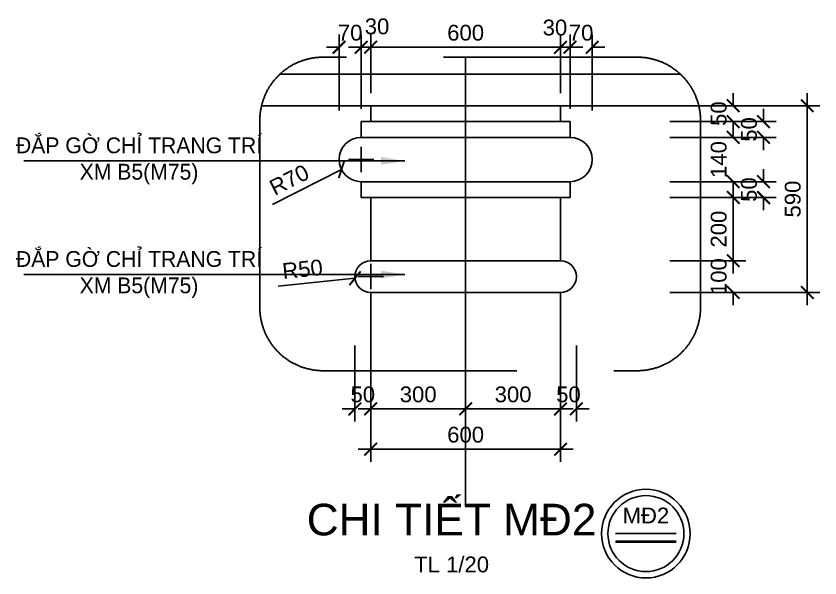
# Model space of a CAD drawing. Header units: inches. Extents: x 452443 to 881249, y 975131 to 1198310.
# Drawn here: x 580286 to 582827, y 1059515 to 1061291 of the extents above; entities that cross this region are included whole.
import ezdxf

# ---------------------------------------------------------------- set-up
doc = ezdxf.new("R2010")
doc.units = ezdxf.units.IN
doc.header["$LTSCALE"] = 3.5
doc.header["$MEASUREMENT"] = 0
doc.linetypes.add('CENTER', pattern=[2, 1.25, -0.25, 0.25, -0.25])
doc.linetypes.add('HIDDEN', pattern=[0.375, 0.25, -0.125])
for name, color, linetype in [('kich thuoc', 3, 'Continuous'), ('Mui ten', 9, 'Continuous'), ('Netthay_126', 126, 'Continuous'), ('phong', 2, 'Continuous'), ('thuocdo', 3, 'Continuous'), ('Truc', 252, 'Continuous')]:
    doc.layers.add(name, color=color, linetype=linetype)
doc.styles.add('chu 1', font='VHELVEN0.TTF')
doc.styles.get("Standard").update_dxf_attribs({"font": 'times.ttf'})
doc.dimstyles.new('MUITEN', dxfattribs={"dimtxt": 250, "dimasz": 150, "dimexe": 1.25, "dimexo": 1.5, "dimgap": 1.5, "dimtad": 1, "dimdec": 0, "dimlfac": 2, "dimrnd": 1.38778e-17, "dimtxsty": 'Standard', "dimcen": 1, "dimclrd": 8, "dimclre": 8, "dimclrt": 7, "dimaunit": 1, "dimazin": 0, "dimtfac": 1, "dimtdec": 0, "dimtmove": 0, "dimatfit": 3, "dimfxl": 1, "dimarcsym": 0})
doc.dimstyles.new('TL20...', dxfattribs={"dimscale": 20, "dimtxt": 2.5, "dimasz": 2, "dimexe": 2, "dimexo": 2, "dimgap": 1, "dimtad": 1, "dimdec": 0, "dimzin": 0, "dimdsep": 46, "dimtxsty": 'chu 1', "dimblk": 'ARCHTICK', "dimcen": 2, "dimdle": 2, "dimclrd": 256, "dimclre": 256, "dimclrt": 256, "dimadec": 1, "dimazin": 0, "dimtfac": 1, "dimtdec": 0, "dimtix": 1, "dimtofl": 0, "dimtmove": 0, "dimatfit": 3, "dimldrblk": 'ARCHTICK', "dimfxl": 10, "dimfxlon": 1, "dimtolj": 1, "dimtzin": 0, "dimlwd": -1, "dimarcsym": 0})

# ---------------------------------------------------------------- blocks, each defined once
blk = doc.blocks.new('_ArchTick')
at = {"color": 0, "linetype": 'ByBlock', "const_width": 0.15}
blk.add_lwpolyline([(-0.5, -0.5), (0.5, 0.5)], dxfattribs=at)
blk = doc.blocks.new('*D2738')
at = {"layer": 'DEFPOINTS', "color": 0}
for p in [(581406.8, 1060169.8), (581706.8, 1060169.8), (581706.8, 1060049)]:
    blk.add_point(p, dxfattribs=at)
at = {"layer": 'thuocdo', "lineweight": -2}
for p, q in [((581406.8, 1060129.8), (581406.8, 1060009)), ((581706.8, 1060129.8), (581706.8, 1060009))]:
    blk.add_line(p, q, dxfattribs=at)
at = {"layer": 'thuocdo'}
blk.add_line((581366.8, 1060049), (581746.8, 1060049), dxfattribs=at)
at = {"layer": 'thuocdo', "xscale": 40, "yscale": 40, "zscale": 40, "rotation": 180}
blk.add_blockref('_ArchTick', (581406.8, 1060049), dxfattribs=at)
at = {"layer": 'thuocdo', "xscale": 40, "yscale": 40, "zscale": 40}
blk.add_blockref('_ArchTick', (581706.8, 1060049), dxfattribs=at)
at = {"layer": 'thuocdo', "insert": (581556.8, 1060094.7), "char_height": 50, "attachment_point": 5, "style": 'chu 1'}
blk.add_mtext('\\A1;300', dxfattribs=at)
blk = doc.blocks.new('*D2739')
at = {"layer": 'DEFPOINTS', "color": 0}
for p in [(581706.8, 1060169.8), (582006.8, 1060169.8), (582006.8, 1060049)]:
    blk.add_point(p, dxfattribs=at)
at = {"layer": 'thuocdo', "lineweight": -2}
for p, q in [((581706.8, 1060129.8), (581706.8, 1060009)), ((582006.8, 1060129.8), (582006.8, 1060009))]:
    blk.add_line(p, q, dxfattribs=at)
at = {"layer": 'thuocdo'}
blk.add_line((581666.8, 1060049), (582046.8, 1060049), dxfattribs=at)
at = {"layer": 'thuocdo', "xscale": 40, "yscale": 40, "zscale": 40, "rotation": 180}
blk.add_blockref('_ArchTick', (581706.8, 1060049), dxfattribs=at)
at = {"layer": 'thuocdo', "xscale": 40, "yscale": 40, "zscale": 40}
blk.add_blockref('_ArchTick', (582006.8, 1060049), dxfattribs=at)
at = {"layer": 'thuocdo', "insert": (581856.8, 1060094.7), "char_height": 50, "attachment_point": 5, "style": 'chu 1'}
blk.add_mtext('\\A1;300', dxfattribs=at)
blk = doc.blocks.new('*D2740')
at = {"layer": 'DEFPOINTS', "color": 0}
for p in [(581406.8, 1060129.8), (582006.8, 1060129.8), (582006.8, 1059921.7)]:
    blk.add_point(p, dxfattribs=at)
at = {"layer": 'thuocdo', "lineweight": -2}
for p, q in [((581406.8, 1060089.8), (581406.8, 1059881.7)), ((582006.8, 1060089.8), (582006.8, 1059881.7))]:
    blk.add_line(p, q, dxfattribs=at)
at = {"layer": 'thuocdo'}
blk.add_line((581366.8, 1059921.7), (582046.8, 1059921.7), dxfattribs=at)
at = {"layer": 'thuocdo', "xscale": 40, "yscale": 40, "zscale": 40, "rotation": 180}
blk.add_blockref('_ArchTick', (581406.8, 1059921.7), dxfattribs=at)
at = {"layer": 'thuocdo', "xscale": 40, "yscale": 40, "zscale": 40}
blk.add_blockref('_ArchTick', (582006.8, 1059921.7), dxfattribs=at)
at = {"layer": 'thuocdo', "insert": (581706.8, 1059967.4), "char_height": 50, "attachment_point": 5, "style": 'chu 1'}
blk.add_mtext('\\A1;600', dxfattribs=at)
blk = doc.blocks.new('*D2741')
at = {"layer": 'DEFPOINTS', "color": 0}
for p in [(581944.7, 1060517.2), (582552.5, 1060517.2), (581944.7, 1060417.2)]:
    blk.add_point(p, dxfattribs=at)
at = {"layer": 'thuocdo'}
for p, q in [((582552.5, 1060517.2), (582552.5, 1060557.2)), ((582552.5, 1060417.2), (582552.5, 1060377.2))]:
    blk.add_line(p, q, dxfattribs=at)
at = {"layer": 'thuocdo', "lineweight": -2}
for p, q in [((582352.5, 1060517.2), (582592.5, 1060517.2)), ((582352.5, 1060417.2), (582592.5, 1060417.2))]:
    blk.add_line(p, q, dxfattribs=at)
at = {"layer": 'thuocdo', "xscale": 40, "yscale": 40, "zscale": 40}
for p, rotation in [((582552.5, 1060517.2), 270), ((582552.5, 1060417.2), 90)]:
    blk.add_blockref('_ArchTick', p, dxfattribs=dict(at, rotation=rotation))
at = {"layer": 'thuocdo', "insert": (582506.8, 1060467.2), "char_height": 50, "attachment_point": 5, "rotation": 90, "style": 'chu 1'}
blk.add_mtext('\\A1;100', dxfattribs=at)
blk = doc.blocks.new('*D2742')
at = {"layer": 'DEFPOINTS', "color": 0}
for p in [(582006.8, 1060717.2), (582552.5, 1060717.2), (581944.7, 1060517.2)]:
    blk.add_point(p, dxfattribs=at)
at = {"layer": 'thuocdo'}
blk.add_line((582552.5, 1060477.2), (582552.5, 1060757.2), dxfattribs=at)
at = {"layer": 'thuocdo', "lineweight": -2}
for p, q in [((582352.5, 1060717.2), (582592.5, 1060717.2)), ((582352.5, 1060517.2), (582592.5, 1060517.2))]:
    blk.add_line(p, q, dxfattribs=at)
at = {"layer": 'thuocdo', "xscale": 40, "yscale": 40, "zscale": 40}
for p, rotation in [((582552.5, 1060717.2), 90), ((582552.5, 1060517.2), 270)]:
    blk.add_blockref('_ArchTick', p, dxfattribs=dict(at, rotation=rotation))
at = {"layer": 'thuocdo', "insert": (582506.8, 1060617.2), "char_height": 50, "attachment_point": 5, "rotation": 90, "style": 'chu 1'}
blk.add_mtext('\\A1;200', dxfattribs=at)
blk = doc.blocks.new('*D2743')
at = {"layer": 'DEFPOINTS', "color": 0}
for p in [(582102.7, 1060767.2), (582648.3, 1060767.2), (582102.7, 1060717.2)]:
    blk.add_point(p, dxfattribs=at)
at = {"layer": 'thuocdo'}
for p, q in [((582648.3, 1060767.2), (582648.3, 1060807.2)), ((582648.3, 1060717.2), (582648.3, 1060677.2))]:
    blk.add_line(p, q, dxfattribs=at)
at = {"layer": 'thuocdo', "lineweight": -2}
for p, q in [((582448.3, 1060767.2), (582688.3, 1060767.2)), ((582448.3, 1060717.2), (582688.3, 1060717.2))]:
    blk.add_line(p, q, dxfattribs=at)
at = {"layer": 'thuocdo', "xscale": 40, "yscale": 40, "zscale": 40}
for p, rotation in [((582648.3, 1060767.2), 270), ((582648.3, 1060717.2), 90)]:
    blk.add_blockref('_ArchTick', p, dxfattribs=dict(at, rotation=rotation))
at = {"layer": 'thuocdo', "insert": (582602.6, 1060742.2), "char_height": 50, "attachment_point": 5, "rotation": 90, "style": 'chu 1'}
blk.add_mtext('\\A1;50', dxfattribs=at)
blk = doc.blocks.new('*D2744')
at = {"layer": 'DEFPOINTS', "color": 0}
for p in [(582019.5, 1060907.2), (582552.5, 1060907.2), (582006.8, 1060767.2)]:
    blk.add_point(p, dxfattribs=at)
at = {"layer": 'thuocdo'}
for p, q in [((582552.5, 1060907.2), (582552.5, 1060947.2)), ((582552.5, 1060767.2), (582552.5, 1060727.2))]:
    blk.add_line(p, q, dxfattribs=at)
at = {"layer": 'thuocdo', "lineweight": -2}
for p, q in [((582352.5, 1060907.2), (582592.5, 1060907.2)), ((582352.5, 1060767.2), (582592.5, 1060767.2))]:
    blk.add_line(p, q, dxfattribs=at)
at = {"layer": 'thuocdo', "xscale": 40, "yscale": 40, "zscale": 40}
for p, rotation in [((582552.5, 1060907.2), 270), ((582552.5, 1060767.2), 90)]:
    blk.add_blockref('_ArchTick', p, dxfattribs=dict(at, rotation=rotation))
at = {"layer": 'thuocdo', "insert": (582506.8, 1060837.2), "char_height": 50, "attachment_point": 5, "rotation": 90, "style": 'chu 1'}
blk.add_mtext('\\A1;140', dxfattribs=at)
blk = doc.blocks.new('*D2745')
at = {"layer": 'DEFPOINTS', "color": 0}
for p in [(582115.3, 1060957.2), (582648.3, 1060957.2), (582115.3, 1060907.2)]:
    blk.add_point(p, dxfattribs=at)
at = {"layer": 'thuocdo'}
for p, q in [((582648.3, 1060957.2), (582648.3, 1060997.2)), ((582648.3, 1060907.2), (582648.3, 1060867.2))]:
    blk.add_line(p, q, dxfattribs=at)
at = {"layer": 'thuocdo', "lineweight": -2}
for p, q in [((582448.3, 1060957.2), (582688.3, 1060957.2)), ((582448.3, 1060907.2), (582688.3, 1060907.2))]:
    blk.add_line(p, q, dxfattribs=at)
at = {"layer": 'thuocdo', "xscale": 40, "yscale": 40, "zscale": 40}
for p, rotation in [((582648.3, 1060957.2), 270), ((582648.3, 1060907.2), 90)]:
    blk.add_blockref('_ArchTick', p, dxfattribs=dict(at, rotation=rotation))
at = {"layer": 'thuocdo', "insert": (582602.6, 1060932.2), "char_height": 50, "attachment_point": 5, "rotation": 90, "style": 'chu 1'}
blk.add_mtext('\\A1;50', dxfattribs=at)
blk = doc.blocks.new('*D2746')
at = {"layer": 'DEFPOINTS', "color": 0}
for p in [(582019.5, 1061007.2), (582552.5, 1061007.2), (582019.5, 1060957.2)]:
    blk.add_point(p, dxfattribs=at)
at = {"layer": 'thuocdo'}
for p, q in [((582552.5, 1061007.2), (582552.5, 1061047.2)), ((582552.5, 1060957.2), (582552.5, 1060917.2))]:
    blk.add_line(p, q, dxfattribs=at)
at = {"layer": 'thuocdo', "lineweight": -2}
for p, q in [((582352.5, 1061007.2), (582592.5, 1061007.2)), ((582352.5, 1060957.2), (582592.5, 1060957.2))]:
    blk.add_line(p, q, dxfattribs=at)
at = {"layer": 'thuocdo', "xscale": 40, "yscale": 40, "zscale": 40}
for p, rotation in [((582552.5, 1061007.2), 270), ((582552.5, 1060957.2), 90)]:
    blk.add_blockref('_ArchTick', p, dxfattribs=dict(at, rotation=rotation))
at = {"layer": 'thuocdo', "insert": (582506.8, 1060982.2), "char_height": 50, "attachment_point": 5, "rotation": 90, "style": 'chu 1'}
blk.add_mtext('\\A1;50', dxfattribs=at)
blk = doc.blocks.new('*D2747')
at = {"layer": 'DEFPOINTS', "color": 0}
for p in [(582408.1, 1061007.2), (582786.6, 1061007.2), (582408.1, 1060417.2)]:
    blk.add_point(p, dxfattribs=at)
at = {"layer": 'thuocdo'}
blk.add_line((582786.6, 1060377.2), (582786.6, 1061047.2), dxfattribs=at)
at = {"layer": 'thuocdo', "lineweight": -2}
for p, q in [((582586.6, 1061007.2), (582826.6, 1061007.2)), ((582586.6, 1060417.2), (582826.6, 1060417.2))]:
    blk.add_line(p, q, dxfattribs=at)
at = {"layer": 'thuocdo', "xscale": 40, "yscale": 40, "zscale": 40}
for p, rotation in [((582786.6, 1061007.2), 90), ((582786.6, 1060417.2), 270)]:
    blk.add_blockref('_ArchTick', p, dxfattribs=dict(at, rotation=rotation))
at = {"layer": 'thuocdo', "insert": (582740.9, 1060712.2), "char_height": 50, "attachment_point": 5, "rotation": 90, "style": 'chu 1'}
blk.add_mtext('\\A1;590', dxfattribs=at)
blk = doc.blocks.new('*D2773')
at = {"layer": 'DEFPOINTS', "color": 0}
for p in [(581376.8, 1061192), (581376.8, 1060957.2), (581306.8, 1060837.2)]:
    blk.add_point(p, dxfattribs=at)
at = {"layer": 'thuocdo', "lineweight": -2}
for p, q in [((581306.8, 1060992), (581306.8, 1061232)), ((581376.8, 1060997.2), (581376.8, 1061232))]:
    blk.add_line(p, q, dxfattribs=at)
at = {"layer": 'thuocdo'}
for p, q in [((581306.8, 1061192), (581266.8, 1061192)), ((581376.8, 1061192), (581416.8, 1061192))]:
    blk.add_line(p, q, dxfattribs=at)
at = {"layer": 'thuocdo', "xscale": 40, "yscale": 40, "zscale": 40}
blk.add_blockref('_ArchTick', (581306.8, 1061192), dxfattribs=at)
at = {"layer": 'thuocdo', "xscale": 40, "yscale": 40, "zscale": 40, "rotation": 180}
blk.add_blockref('_ArchTick', (581376.8, 1061192), dxfattribs=at)
at = {"layer": 'thuocdo', "insert": (581341.8, 1061237.7), "char_height": 50, "attachment_point": 5, "style": 'chu 1'}
blk.add_mtext('\\A1;70', dxfattribs=at)
blk = doc.blocks.new('*D2774')
at = {"layer": 'DEFPOINTS', "color": 0}
for p in [(581406.8, 1061192), (581406.8, 1061007.2), (581376.8, 1060957.2)]:
    blk.add_point(p, dxfattribs=at)
at = {"layer": 'thuocdo', "lineweight": -2}
for p, q in [((581376.8, 1060997.2), (581376.8, 1061232)), ((581406.8, 1061047.2), (581406.8, 1061232))]:
    blk.add_line(p, q, dxfattribs=at)
at = {"layer": 'thuocdo'}
for p, q in [((581376.8, 1061192), (581336.8, 1061192)), ((581406.8, 1061192), (581446.8, 1061192))]:
    blk.add_line(p, q, dxfattribs=at)
at = {"layer": 'thuocdo', "xscale": 40, "yscale": 40, "zscale": 40}
blk.add_blockref('_ArchTick', (581376.8, 1061192), dxfattribs=at)
at = {"layer": 'thuocdo', "xscale": 40, "yscale": 40, "zscale": 40, "rotation": 180}
blk.add_blockref('_ArchTick', (581406.8, 1061192), dxfattribs=at)
at = {"layer": 'thuocdo', "insert": (581426.8, 1061257.7), "char_height": 50, "attachment_point": 5, "style": 'chu 1'}
blk.add_mtext('\\A1;30', dxfattribs=at)
blk = doc.blocks.new('*D2775')
at = {"layer": 'DEFPOINTS', "color": 0}
for p in [(582006.8, 1061192), (581406.8, 1061007.2), (582006.8, 1061007.2)]:
    blk.add_point(p, dxfattribs=at)
at = {"layer": 'thuocdo', "lineweight": -2}
for p, q in [((581406.8, 1061047.2), (581406.8, 1061232)), ((582006.8, 1061047.2), (582006.8, 1061232))]:
    blk.add_line(p, q, dxfattribs=at)
at = {"layer": 'thuocdo'}
blk.add_line((581366.8, 1061192), (582046.8, 1061192), dxfattribs=at)
at = {"layer": 'thuocdo', "xscale": 40, "yscale": 40, "zscale": 40, "rotation": 180}
blk.add_blockref('_ArchTick', (581406.8, 1061192), dxfattribs=at)
at = {"layer": 'thuocdo', "xscale": 40, "yscale": 40, "zscale": 40}
blk.add_blockref('_ArchTick', (582006.8, 1061192), dxfattribs=at)
at = {"layer": 'thuocdo', "insert": (581706.8, 1061237.7), "char_height": 50, "attachment_point": 5, "style": 'chu 1'}
blk.add_mtext('\\A1;600', dxfattribs=at)
blk = doc.blocks.new('*D2776')
at = {"layer": 'DEFPOINTS', "color": 0}
for p in [(582036.8, 1061192), (582006.8, 1061007.2), (582036.8, 1060957.2)]:
    blk.add_point(p, dxfattribs=at)
at = {"layer": 'thuocdo', "lineweight": -2}
for p, q in [((582006.8, 1061047.2), (582006.8, 1061232)), ((582036.8, 1060997.2), (582036.8, 1061232))]:
    blk.add_line(p, q, dxfattribs=at)
at = {"layer": 'thuocdo'}
for p, q in [((582006.8, 1061192), (581966.8, 1061192)), ((582036.8, 1061192), (582076.8, 1061192))]:
    blk.add_line(p, q, dxfattribs=at)
at = {"layer": 'thuocdo', "xscale": 40, "yscale": 40, "zscale": 40}
blk.add_blockref('_ArchTick', (582006.8, 1061192), dxfattribs=at)
at = {"layer": 'thuocdo', "xscale": 40, "yscale": 40, "zscale": 40, "rotation": 180}
blk.add_blockref('_ArchTick', (582036.8, 1061192), dxfattribs=at)
at = {"layer": 'thuocdo', "insert": (581989.1, 1061254), "char_height": 50, "attachment_point": 5, "style": 'chu 1'}
blk.add_mtext('\\A1;30', dxfattribs=at)
blk = doc.blocks.new('*D2777')
at = {"layer": 'DEFPOINTS', "color": 0}
for p in [(582106.8, 1061192), (582036.8, 1060957.2), (582106.8, 1060837.2)]:
    blk.add_point(p, dxfattribs=at)
at = {"layer": 'thuocdo', "lineweight": -2}
for p, q in [((582036.8, 1060997.2), (582036.8, 1061232)), ((582106.8, 1060992), (582106.8, 1061232))]:
    blk.add_line(p, q, dxfattribs=at)
at = {"layer": 'thuocdo'}
for p, q in [((582036.8, 1061192), (581996.8, 1061192)), ((582106.8, 1061192), (582146.8, 1061192))]:
    blk.add_line(p, q, dxfattribs=at)
at = {"layer": 'thuocdo', "xscale": 40, "yscale": 40, "zscale": 40}
blk.add_blockref('_ArchTick', (582036.8, 1061192), dxfattribs=at)
at = {"layer": 'thuocdo', "xscale": 40, "yscale": 40, "zscale": 40, "rotation": 180}
blk.add_blockref('_ArchTick', (582106.8, 1061192), dxfattribs=at)
at = {"layer": 'thuocdo', "insert": (582071.8, 1061237.7), "char_height": 50, "attachment_point": 5, "style": 'chu 1'}
blk.add_mtext('\\A1;70', dxfattribs=at)
blk = doc.blocks.new('*D2778')
at = {"layer": 'DEFPOINTS', "color": 0}
for p in [(582056.8, 1060467.2), (582006.8, 1060417.2), (582056.8, 1060049)]:
    blk.add_point(p, dxfattribs=at)
at = {"layer": 'thuocdo', "lineweight": -2}
for p, q in [((582006.8, 1060249), (582006.8, 1060009)), ((582056.8, 1060249), (582056.8, 1060009))]:
    blk.add_line(p, q, dxfattribs=at)
at = {"layer": 'thuocdo'}
for p, q in [((582006.8, 1060049), (581966.8, 1060049)), ((582056.8, 1060049), (582096.8, 1060049))]:
    blk.add_line(p, q, dxfattribs=at)
at = {"layer": 'thuocdo', "xscale": 40, "yscale": 40, "zscale": 40}
blk.add_blockref('_ArchTick', (582006.8, 1060049), dxfattribs=at)
at = {"layer": 'thuocdo', "xscale": 40, "yscale": 40, "zscale": 40, "rotation": 180}
blk.add_blockref('_ArchTick', (582056.8, 1060049), dxfattribs=at)
at = {"layer": 'thuocdo', "insert": (582031.8, 1060094.7), "char_height": 50, "attachment_point": 5, "style": 'chu 1'}
blk.add_mtext('\\A1;50', dxfattribs=at)
blk = doc.blocks.new('*D2779')
at = {"layer": 'DEFPOINTS', "color": 0}
for p in [(581356.8, 1060467.2), (581406.8, 1060417.2), (581406.8, 1060049)]:
    blk.add_point(p, dxfattribs=at)
at = {"layer": 'thuocdo', "lineweight": -2}
for p, q in [((581356.8, 1060249), (581356.8, 1060009)), ((581406.8, 1060249), (581406.8, 1060009))]:
    blk.add_line(p, q, dxfattribs=at)
at = {"layer": 'thuocdo'}
for p, q in [((581356.8, 1060049), (581316.8, 1060049)), ((581406.8, 1060049), (581446.8, 1060049))]:
    blk.add_line(p, q, dxfattribs=at)
at = {"layer": 'thuocdo', "xscale": 40, "yscale": 40, "zscale": 40}
blk.add_blockref('_ArchTick', (581356.8, 1060049), dxfattribs=at)
at = {"layer": 'thuocdo', "xscale": 40, "yscale": 40, "zscale": 40, "rotation": 180}
blk.add_blockref('_ArchTick', (581406.8, 1060049), dxfattribs=at)
at = {"layer": 'thuocdo', "insert": (581381.8, 1060094.7), "char_height": 50, "attachment_point": 5, "style": 'chu 1'}
blk.add_mtext('\\A1;50', dxfattribs=at)
blk = doc.blocks.new('*D2780')
at = {"layer": 'DEFPOINTS', "color": 0}
for p in [(581376.8, 1060837.2), (581314.4, 1060805.5)]:
    blk.add_point(p, dxfattribs=at)
at = {"layer": 'thuocdo', "lineweight": -2}
for p, q in [((581376.8, 1060797.2), (581376.8, 1060877.2)), ((581336.8, 1060837.2), (581416.8, 1060837.2))]:
    blk.add_line(p, q, dxfattribs=at)
at = {"layer": 'thuocdo'}
blk.add_line((581096.6, 1060695), (581314.4, 1060805.5), dxfattribs=at)
at = {"layer": 'thuocdo', "xscale": 40, "yscale": 40, "zscale": 40, "rotation": 26.89604876528423}
blk.add_blockref('_ArchTick', (581314.4, 1060805.5), dxfattribs=at)
at = {"layer": 'thuocdo', "insert": (581149.2, 1060772.9), "char_height": 50, "attachment_point": 5, "rotation": 26.896, "style": 'chu 1'}
blk.add_mtext('\\A1;R70', dxfattribs=at)
blk = doc.blocks.new('*D2781')
at = {"layer": 'DEFPOINTS', "color": 0}
for p in [(581357.1, 1060462), (581406.8, 1060467.2)]:
    blk.add_point(p, dxfattribs=at)
at = {"layer": 'thuocdo', "lineweight": -2}
for p, q in [((581406.8, 1060427.2), (581406.8, 1060507.2)), ((581366.8, 1060467.2), (581446.8, 1060467.2))]:
    blk.add_line(p, q, dxfattribs=at)
at = {"layer": 'thuocdo'}
blk.add_line((581114.2, 1060436.6), (581357.1, 1060462), dxfattribs=at)
at = {"layer": 'thuocdo', "xscale": 40, "yscale": 40, "zscale": 40, "rotation": 5.974818903307696}
blk.add_blockref('_ArchTick', (581357.1, 1060462), dxfattribs=at)
at = {"layer": 'thuocdo', "insert": (581191.1, 1060490.6), "char_height": 50, "attachment_point": 5, "rotation": 5.9748, "style": 'chu 1'}
blk.add_mtext('\\A1;R50', dxfattribs=at)

msp = doc.modelspace()

# ---------------------------------------------------------------- linework, layer by layer
at = {"linetype": 'HIDDEN', "ltscale": 700}
msp.add_lwpolyline([(581256.3, 1060169.8), (582249.2, 1060169.8, 0.414214), (582449.2, 1060369.8), (582449.2, 1060960.7, 0.414214), (582249.2, 1061160.7), (581256.3, 1061160.7, 0.414214), (581056.3, 1060960.7), (581056.3, 1060369.8, 0.414214)], format="xyb", close=True, dxfattribs=at)
for radius in [140, 120]:
    msp.add_circle((582276.6, 1059655), radius)
at = {"layer": 'kich thuoc', "const_width": 8}
msp.add_lwpolyline([(582180.6, 1059629.3), (582372.6, 1059629.3)], dxfattribs=at)
at = {"layer": 'Mui ten'}
for p, q in [((582372.6, 1059655), (582180.6, 1059655)), ((582372.6, 1059629.3), (582180.6, 1059629.3))]:
    msp.add_line(p, q, dxfattribs=at)
at = {"layer": 'Netthay_126'}
for points in [[(581120.1, 1061107.2), (582385.4, 1061107.2)], [(581060.2, 1061007.2), (582435.4, 1061007.2)], [(581061.7, 1061007.2), (582443.8, 1061007.2)], [(582443.8, 1061007.2), (581061.7, 1061007.2)]]:
    msp.add_lwpolyline(points, dxfattribs=at)
at = {"layer": 'phong'}
for points in [[(581406.8, 1061007.2), (581406.8, 1060957.2)], [(582006.8, 1061007.2), (582006.8, 1060957.2)], [(581376.8, 1060957.2), (581376.8, 1060907.2)], [(581376.8, 1060957.2), (581706.8, 1060957.2)], [(582036.8, 1060957.2), (581706.8, 1060957.2)], [(582036.8, 1060957.2), (582036.8, 1060907.2)], [(581376.8, 1060907.2), (581706.8, 1060907.2)], [(582036.8, 1060907.2), (581706.8, 1060907.2)], [(581376.8, 1060767.2), (581376.8, 1060717.2)], [(581376.8, 1060767.2), (581706.8, 1060767.2)], [(582036.8, 1060767.2), (581706.8, 1060767.2)], [(582036.8, 1060767.2), (582036.8, 1060717.2)], [(581376.8, 1060717.2), (581706.8, 1060717.2)], [(581406.8, 1060717.2), (581406.8, 1060517.2)], [(582036.8, 1060717.2), (581706.8, 1060717.2)], [(582006.8, 1060717.2), (582006.8, 1060517.2)], [(581406.8, 1060517.2), (581706.8, 1060517.2)], [(582006.8, 1060517.2), (581706.8, 1060517.2)], [(581406.8, 1060417.2), (581406.8, 1060169.8)], [(581406.8, 1060417.2), (581706.8, 1060417.2)], [(582006.8, 1060417.2), (581706.8, 1060417.2)], [(582006.8, 1060417.2), (582006.8, 1060169.8)]]:
    msp.add_lwpolyline(points, dxfattribs=at)
for centre, radius, start, end in [((581376.8, 1060837.2), 70, 90, 270), ((582036.8, 1060837.2), 70, 270, 90), ((581406.8, 1060467.2), 50, 90, 270), ((582006.8, 1060467.2), 50, 270, 90)]:
    msp.add_arc(centre, radius, start, end, dxfattribs=at)
at = {"layer": 'Truc', "linetype": 'CENTER', "ltscale": 600}
for points in [[(581706.8, 1061160.7), (581706.8, 1060169.8)], [(581706.8, 1061007.2), (581706.8, 1059742)]]:
    msp.add_lwpolyline(points, dxfattribs=at)

# ---------------------------------------------------------------- texts
at = {"attachment_point": 5, "style": 'chu 1'}
for s, insert, char_height, width in [('{\\fVNI Helve|b0|i0|c0|p2;ÑAÉP GÔØ CHÆ TRANG TRÍ XM B5(M75)}', (580674.5, 1060832.8), 50, 831.544), ('{\\fVNI Helve|b0|i0|c0|p2;ÑAÉP GÔØ CHÆ TRANG TRÍ XM B5(M75)}', (580674.5, 1060473.7), 50, 831.544), ('CHI TIEÁT MÑ2\\P{\\H0.5x;TL 1/20 }', (581662.4, 1059640.6), 100, 1181.252), ('MÑ2', (582276.6, 1059712.2), 50, 129.508)]:
    msp.add_mtext(s, dxfattribs=dict(at, insert=insert, char_height=char_height, width=width))

# ---------------------------------------------------------------- dimensions: what is measured, and where the dimension line sits
at = {"layer": 'thuocdo'}
for base, p1, p2, picture, middle in [((581376.8, 1061192), (581306.8, 1060837.2), (581376.8, 1060957.2), '*D2773', (581341.8, 1061237.7)), ((581406.8, 1060049), (581356.8, 1060467.2), (581406.8, 1060417.2), '*D2779', (581381.8, 1060094.7)), ((582056.8, 1060049), (582006.8, 1060417.2), (582056.8, 1060467.2), '*D2778', (582031.8, 1060094.7)), ((581706.8, 1060049), (581406.8, 1060169.8), (581706.8, 1060169.8), '*D2738', (581556.8, 1060094.7)), ((582006.8, 1059921.7), (581406.8, 1060129.8), (582006.8, 1060129.8), '*D2740', (581706.8, 1059967.4))]:
    dim = msp.add_linear_dim(base=base, p1=p1, p2=p2, dimstyle='TL20...', dxfattribs=at)
    dim.commit()
    dim.dimension.update_dxf_attribs({"geometry": picture, "text_midpoint": middle})
for base, p1, p2, picture, middle in [((581406.8, 1061192), (581376.8, 1060957.2), (581406.8, 1061007.2), '*D2774', (581426.8, 1061212)), ((582036.8, 1061192), (582006.8, 1061007.2), (582036.8, 1060957.2), '*D2776', (581989.1, 1061208.3))]:
    dim = msp.add_linear_dim(base=base, p1=p1, p2=p2, dimstyle='TL20...', override={"dimtmove": 1}, dxfattribs=at)
    dim.commit()
    dim.dimension.update_dxf_attribs({"geometry": picture, "text_midpoint": middle, "dimtype": 160})
for base, p1, p2, picture, middle in [((582006.8, 1061192), (581406.8, 1061007.2), (582006.8, 1061007.2), '*D2775', (581706.8, 1061237.7)), ((582106.8, 1061192), (582036.8, 1060957.2), (582106.8, 1060837.2), '*D2777', (582071.8, 1061237.7)), ((582006.8, 1060049), (581706.8, 1060169.8), (582006.8, 1060169.8), '*D2739', (581856.8, 1060094.7))]:
    dim = msp.add_linear_dim(base=base, p1=p1, p2=p2, dimstyle='TL20...', override={"dimtmove": 1}, dxfattribs=at)
    dim.commit()
    dim.dimension.update_dxf_attribs({"geometry": picture, "text_midpoint": middle})
for base, p1, p2, picture, middle in [((582552.5, 1061007.2), (582019.5, 1060957.2), (582019.5, 1061007.2), '*D2746', (582506.8, 1060982.2)), ((582648.3, 1060957.2), (582115.3, 1060907.2), (582115.3, 1060957.2), '*D2745', (582602.6, 1060932.2)), ((582552.5, 1060907.2), (582006.8, 1060767.2), (582019.5, 1060907.2), '*D2744', (582506.8, 1060837.2)), ((582648.3, 1060767.2), (582102.7, 1060717.2), (582102.7, 1060767.2), '*D2743', (582602.6, 1060742.2)), ((582552.5, 1060717.2), (581944.7, 1060517.2), (582006.8, 1060717.2), '*D2742', (582506.8, 1060617.2))]:
    dim = msp.add_linear_dim(base=base, p1=p1, p2=p2, angle=90, dimstyle='TL20...', override={"dimtmove": 1}, dxfattribs=at)
    dim.commit()
    dim.dimension.update_dxf_attribs({"geometry": picture, "text_midpoint": middle})
for base, p1, p2, picture, middle in [((582786.6, 1061007.2), (582408.1, 1060417.2), (582408.1, 1061007.2), '*D2747', (582740.9, 1060712.2)), ((582552.5, 1060517.2), (581944.7, 1060417.2), (581944.7, 1060517.2), '*D2741', (582506.8, 1060467.2))]:
    dim = msp.add_linear_dim(base=base, p1=p1, p2=p2, angle=90, dimstyle='TL20...', dxfattribs=at)
    dim.commit()
    dim.dimension.update_dxf_attribs({"geometry": picture, "text_midpoint": middle})
for center, mpoint, picture, middle in [((581376.8, 1060837.2), (581314.4, 1060805.5), '*D2780', (581149.2, 1060772.9)), ((581406.8, 1060467.2), (581357.1, 1060462), '*D2781', (581191.1, 1060490.6))]:
    dim = msp.add_radius_dim(center=center, mpoint=mpoint, dimstyle='TL20...', dxfattribs=at)
    dim.commit()
    dim.dimension.update_dxf_attribs({"geometry": picture, "text_midpoint": middle})

# ---------------------------------------------------------------- leaders
at = {"layer": 'phong', "linetype": 'Continuous', "ltscale": 0.3}
for points in [[(581514.4, 1060832.8), (580310.9, 1060832.8)], [(581514.4, 1060473.7), (580310.9, 1060473.7)]]:
    msp.add_leader(points, dimstyle='MUITEN', override={"dimasz": 75}, dxfattribs=at)

doc.saveas('drawing.dxf')
